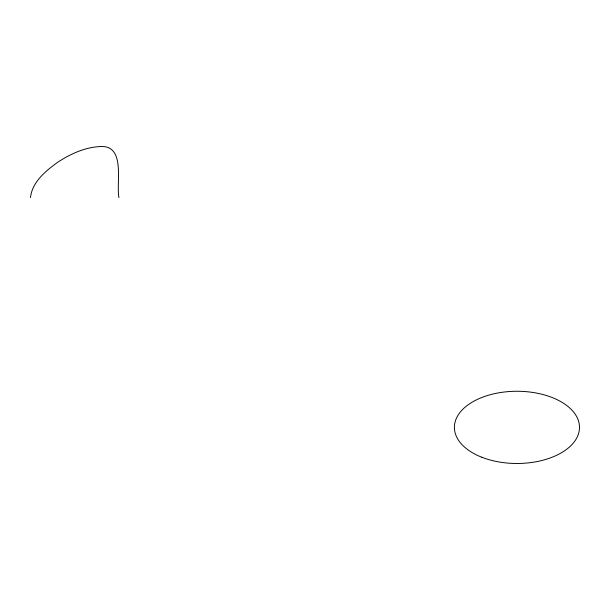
<?xml version="1.0" encoding="UTF-8"?>
<svg xmlns="http://www.w3.org/2000/svg" width="610" height="610" viewBox="0 0 610 610"><rect width="100%" height="100%" fill="white"/><g stroke="black" fill="none" stroke-linecap="round" stroke-linejoin="round"><path stroke-width="0.91" d="M30.5 197.587C32.139 181.894 45.819 170.914 57.714 162.229C70.707 153.804 85.53 146.949 101.26 146.522C125.904 145.767 115.923 183.74 118.95 197.587M481.9 457.279A62.54 36.104 0 0 0 579.34 429.951A62.54 36.104 0 0 0 489.632 394.891A62.54 36.104 0 0 0 481.9 457.279"/></g></svg>
